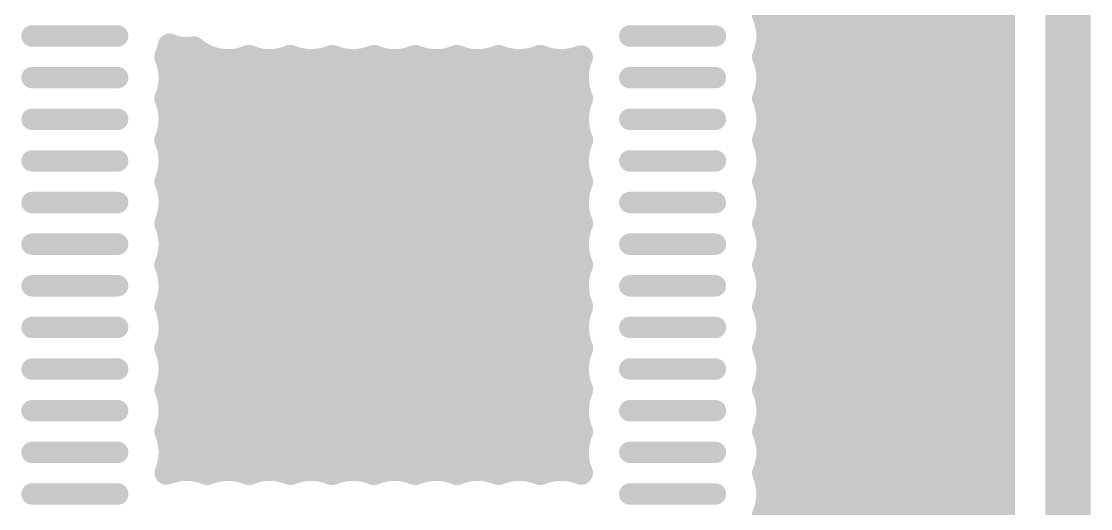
# Model space of a CAD drawing. Header units: inches. Extents: x 0 to 226, y 0 to 70.
# Drawn here: x 157.84 to 166.83, y 6.67 to 10.76 of the extents above; entities that cross this region are included whole.
import ezdxf

# ---------------------------------------------------------------- set-up
doc = ezdxf.new("R2010")
doc.units = ezdxf.units.IN
for name, color, linetype in [('Keep-Out Layer', 6, 'Continuous'), ('Multi-Layer', 9, 'Continuous'), ('Top Layer', 1, 'Continuous')]:
    doc.layers.add(name, color=color, linetype=linetype)

msp = doc.modelspace()

# ---------------------------------------------------------------- linework, layer by layer
at = {"layer": 'Keep-Out Layer'}
msp.add_lwpolyline([(166.6431, -0.0084, 0.381, 0.381, 0), (166.6431, 24.8217, 0.381, 0.381, 0)], format="xyseb", dxfattribs=at)
at = {"layer": 'Multi-Layer'}
for points in [[(159.4443, 9.9334, 0.2794, 0.2794, 1), (159.7237, 9.9334, 0.2794, 0.2794, 1)], [(161.8827, 9.9334, 0.2794, 0.2794, 1), (162.1621, 9.9334, 0.2794, 0.2794, 1)], [(160.6635, 8.7142, 0.2794, 0.2794, 1), (160.9429, 8.7142, 0.2794, 0.2794, 1)], [(159.4443, 7.495, 0.2794, 0.2794, 1), (159.7237, 7.495, 0.2794, 0.2794, 1)], [(161.8827, 7.495, 0.2794, 0.2794, 1), (162.1621, 7.495, 0.2794, 0.2794, 1)]]:
    msp.add_lwpolyline(points, format="xyseb", close=True, dxfattribs=at)
at = {"layer": 'Top Layer'}
for points in [[(165.0352, 0.5377, 0.2032, 0.2032, 0), (165.0352, 18.4981, 0.2032, 0.2032, 0)], [(165.2384, 0.5377, 0.2032, 0.2032, 0), (165.2384, 18.4981, 0.2032, 0.2032, 0)], [(165.4416, 0.5377, 0.2032, 0.2032, 0), (165.4416, 18.4981, 0.2032, 0.2032, 0)], [(165.6448, 0.5377, 0.2032, 0.2032, 0), (165.6448, 18.4981, 0.2032, 0.2032, 0)], [(165.848, 0.5377, 0.2032, 0.2032, 0), (165.848, 18.4981, 0.2032, 0.2032, 0)], [(166.0512, 0.5377, 0.2032, 0.2032, 0), (166.0512, 18.4981, 0.2032, 0.2032, 0)], [(166.097, 0.5377, 0.2032, 0.2032, 0), (166.097, 18.4981, 0.2032, 0.2032, 0)], [(164.2224, 0.5377, 0.2032, 0.2032, 0), (164.2224, 12.493, 0.2032, 0.2032, 0)], [(164.4256, 0.5377, 0.2032, 0.2032, 0), (164.4256, 12.493, 0.2032, 0.2032, 0)], [(164.6288, 0.5377, 0.2032, 0.2032, 0), (164.6288, 12.493, 0.2032, 0.2032, 0)], [(164.832, 0.5377, 0.2032, 0.2032, 0), (164.832, 12.493, 0.2032, 0.2032, 0)], [(164.1228, 10.9892, 0.2032, 0.2032, -0.101243), (164.087, 10.8142, 0.2032, 0.2032, 0)], [(164.087, 10.8142, 0.2032, 0.2032, -0.101243), (164.1228, 10.6392, 0.2032, 0.2032, 0)], [(158.6492, 10.6392, 0.18, 0.18, 0), (157.9292, 10.6392, 0.18, 0.18, 0)], [(162.9572, 10.6392, 0.18, 0.18, 0), (163.6772, 10.6392, 0.18, 0.18, 0)], [(164.1228, 10.6392, 0.2032, 0.2032, -0.101243), (164.087, 10.4642, 0.2032, 0.2032, 0)], [(164.1207, 10.6825, 0.2032, 0.2032, 0), (166.097, 10.6825, 0.2032, 0.2032, 0)], [(159.0875, 10.5589, 0.2032, 0.2032, -0.055703), (159.059, 10.4642, 0.2032, 0.2032, 0)], [(159.2886, 10.5342, 0.2032, 0.2032, -0.150573), (159.0875, 10.5589, 0.2032, 0.2032, 0)], [(159.1424, 6.9927, 0.2032, 0.2032, 0), (159.1424, 10.5397, 0.2032, 0.2032, 0)], [(159.7532, 10.4631, 0.2032, 0.2032, -0.285141), (159.2886, 10.5342, 0.2032, 0.2032, 0)], [(159.059, 10.4642, 0.2032, 0.2032, -0.101243), (159.0948, 10.2892, 0.2032, 0.2032, 0)], [(159.0651, 10.4793, 0.2032, 0.2032, 0), (159.3693, 10.4793, 0.2032, 0.2032, 0)], [(159.3456, 6.9853, 0.2032, 0.2032, 0), (159.3456, 10.4927, 0.2032, 0.2032, 0)], [(159.5488, 7.0001, 0.2032, 0.2032, 0), (159.5488, 10.4282, 0.2032, 0.2032, 0)], [(159.752, 6.9657, 0.2032, 0.2032, 0), (159.752, 10.4626, 0.2032, 0.2032, 0)], [(160.1032, 10.4631, 0.2032, 0.2032, -0.204583), (159.7532, 10.4631, 0.2032, 0.2032, 0)], [(159.9552, 7.0002, 0.2032, 0.2032, 0), (159.9552, 10.4281, 0.2032, 0.2032, 0)], [(160.4532, 10.4631, 0.2032, 0.2032, -0.204583), (160.1032, 10.4631, 0.2032, 0.2032, 0)], [(160.1584, 6.9847, 0.2032, 0.2032, 0), (160.1584, 10.4436, 0.2032, 0.2032, 0)], [(160.3616, 6.9932, 0.2032, 0.2032, 0), (160.3616, 10.4351, 0.2032, 0.2032, 0)], [(160.8032, 10.4631, 0.2032, 0.2032, -0.204583), (160.4532, 10.4631, 0.2032, 0.2032, 0)], [(160.5648, 6.9965, 0.2032, 0.2032, 0), (160.5648, 10.4318, 0.2032, 0.2032, 0)], [(160.768, 6.9785, 0.2032, 0.2032, 0), (160.768, 10.4498, 0.2032, 0.2032, 0)], [(161.1532, 10.4631, 0.2032, 0.2032, -0.204583), (160.8032, 10.4631, 0.2032, 0.2032, 0)], [(160.9712, 7.001, 0.2032, 0.2032, 0), (160.9712, 10.4273, 0.2032, 0.2032, 0)], [(161.5032, 10.4631, 0.2032, 0.2032, -0.204583), (161.1532, 10.4631, 0.2032, 0.2032, 0)], [(161.1744, 6.9737, 0.2032, 0.2032, 0), (161.1744, 10.4546, 0.2032, 0.2032, 0)], [(161.3776, 6.9983, 0.2032, 0.2032, 0), (161.3776, 10.43, 0.2032, 0.2032, 0)], [(161.8532, 10.4631, 0.2032, 0.2032, -0.204583), (161.5032, 10.4631, 0.2032, 0.2032, 0)], [(161.5808, 6.9903, 0.2032, 0.2032, 0), (161.5808, 10.438, 0.2032, 0.2032, 0)], [(161.784, 6.9883, 0.2032, 0.2032, 0), (161.784, 10.44, 0.2032, 0.2032, 0)], [(162.2032, 10.4631, 0.2032, 0.2032, -0.204583), (161.8532, 10.4631, 0.2032, 0.2032, 0)], [(161.9872, 6.9992, 0.2032, 0.2032, 0), (161.9872, 10.4291, 0.2032, 0.2032, 0)], [(162.1904, 6.9705, 0.2032, 0.2032, 0), (162.1904, 10.4578, 0.2032, 0.2032, 0)], [(162.5456, 10.4599, 0.2032, 0.2032, -0.199779), (162.2032, 10.4631, 0.2032, 0.2032, 0)], [(162.3936, 7.0008, 0.2032, 0.2032, 0), (162.3936, 10.4275, 0.2032, 0.2032, 0)], [(162.5474, 10.1142, 0.2032, 0.2032, -0.201881), (162.5456, 10.4599, 0.2032, 0.2032, 0)], [(164.087, 10.4642, 0.2032, 0.2032, -0.101243), (164.1228, 10.2892, 0.2032, 0.2032, 0)], [(164.0931, 10.4793, 0.2032, 0.2032, 0), (166.097, 10.4793, 0.2032, 0.2032, 0)], [(158.6492, 10.2892, 0.18, 0.18, 0), (157.9292, 10.2892, 0.18, 0.18, 0)], [(159.0948, 10.2892, 0.2032, 0.2032, -0.101243), (159.059, 10.1142, 0.2032, 0.2032, 0)], [(159.0946, 10.2761, 0.2032, 0.2032, 0), (162.5118, 10.2761, 0.2032, 0.2032, 0)], [(162.9572, 10.2892, 0.18, 0.18, 0), (163.6772, 10.2892, 0.18, 0.18, 0)], [(164.1228, 10.2892, 0.2032, 0.2032, -0.101243), (164.087, 10.1142, 0.2032, 0.2032, 0)], [(164.1226, 10.2761, 0.2032, 0.2032, 0), (166.097, 10.2761, 0.2032, 0.2032, 0)], [(159.059, 10.1142, 0.2032, 0.2032, -0.101243), (159.0948, 9.9392, 0.2032, 0.2032, 0)], [(159.0742, 10.0729, 0.2032, 0.2032, 0), (162.5321, 10.0729, 0.2032, 0.2032, 0)], [(162.5474, 9.7642, 0.2032, 0.2032, -0.204583), (162.5474, 10.1142, 0.2032, 0.2032, 0)], [(164.087, 10.1142, 0.2032, 0.2032, -0.101243), (164.1228, 9.9392, 0.2032, 0.2032, 0)], [(164.1022, 10.0729, 0.2032, 0.2032, 0), (166.097, 10.0729, 0.2032, 0.2032, 0)], [(158.6492, 9.9392, 0.18, 0.18, 0), (157.9292, 9.9392, 0.18, 0.18, 0)], [(159.0948, 9.9392, 0.2032, 0.2032, -0.101243), (159.059, 9.7642, 0.2032, 0.2032, 0)], [(162.9572, 9.9392, 0.18, 0.18, 0), (163.6772, 9.9392, 0.18, 0.18, 0)], [(164.1228, 9.9392, 0.2032, 0.2032, -0.101243), (164.087, 9.7642, 0.2032, 0.2032, 0)], [(159.0893, 9.8697, 0.2032, 0.2032, 0), (162.517, 9.8697, 0.2032, 0.2032, 0)], [(164.1173, 9.8697, 0.2032, 0.2032, 0), (166.097, 9.8697, 0.2032, 0.2032, 0)], [(159.059, 9.7642, 0.2032, 0.2032, -0.101243), (159.0948, 9.5892, 0.2032, 0.2032, 0)], [(162.5474, 9.4142, 0.2032, 0.2032, -0.204583), (162.5474, 9.7642, 0.2032, 0.2032, 0)], [(164.087, 9.7642, 0.2032, 0.2032, -0.101243), (164.1228, 9.5892, 0.2032, 0.2032, 0)], [(159.088, 9.6665, 0.2032, 0.2032, 0), (162.5183, 9.6665, 0.2032, 0.2032, 0)], [(164.116, 9.6665, 0.2032, 0.2032, 0), (166.097, 9.6665, 0.2032, 0.2032, 0)], [(158.6492, 9.5892, 0.18, 0.18, 0), (157.9292, 9.5892, 0.18, 0.18, 0)], [(159.0948, 9.5892, 0.2032, 0.2032, -0.101243), (159.059, 9.4142, 0.2032, 0.2032, 0)], [(162.9572, 9.5892, 0.18, 0.18, 0), (163.6772, 9.5892, 0.18, 0.18, 0)], [(164.1228, 9.5892, 0.2032, 0.2032, -0.101243), (164.087, 9.4142, 0.2032, 0.2032, 0)], [(159.0766, 9.4633, 0.2032, 0.2032, 0), (162.5297, 9.4633, 0.2032, 0.2032, 0)], [(164.1046, 9.4633, 0.2032, 0.2032, 0), (166.097, 9.4633, 0.2032, 0.2032, 0)], [(159.059, 9.4142, 0.2032, 0.2032, -0.101243), (159.0948, 9.2392, 0.2032, 0.2032, 0)], [(162.5474, 9.0642, 0.2032, 0.2032, -0.204583), (162.5474, 9.4142, 0.2032, 0.2032, 0)], [(164.087, 9.4142, 0.2032, 0.2032, -0.101243), (164.1228, 9.2392, 0.2032, 0.2032, 0)], [(159.0943, 9.2601, 0.2032, 0.2032, 0), (162.5121, 9.2601, 0.2032, 0.2032, 0)], [(164.1223, 9.2601, 0.2032, 0.2032, 0), (166.097, 9.2601, 0.2032, 0.2032, 0)], [(158.6492, 9.2392, 0.18, 0.18, 0), (157.9292, 9.2392, 0.18, 0.18, 0)], [(159.0948, 9.2392, 0.2032, 0.2032, -0.101243), (159.059, 9.0642, 0.2032, 0.2032, 0)], [(162.9572, 9.2392, 0.18, 0.18, 0), (163.6772, 9.2392, 0.18, 0.18, 0)], [(164.1228, 9.2392, 0.2032, 0.2032, -0.101243), (164.087, 9.0642, 0.2032, 0.2032, 0)], [(159.059, 9.0642, 0.2032, 0.2032, -0.101243), (159.0948, 8.8892, 0.2032, 0.2032, 0)], [(159.062, 9.0569, 0.2032, 0.2032, 0), (162.5443, 9.0569, 0.2032, 0.2032, 0)], [(162.5474, 8.7142, 0.2032, 0.2032, -0.204584), (162.5474, 9.0642, 0.2032, 0.2032, 0)], [(164.087, 9.0642, 0.2032, 0.2032, -0.101243), (164.1228, 8.8892, 0.2032, 0.2032, 0)], [(164.09, 9.0569, 0.2032, 0.2032, 0), (166.097, 9.0569, 0.2032, 0.2032, 0)], [(158.6492, 8.8892, 0.18, 0.18, 0), (157.9292, 8.8892, 0.18, 0.18, 0)], [(159.0948, 8.8892, 0.2032, 0.2032, -0.101244), (159.059, 8.7142, 0.2032, 0.2032, 0)], [(159.0934, 8.8537, 0.2032, 0.2032, 0), (162.513, 8.8537, 0.2032, 0.2032, 0)], [(162.9572, 8.8892, 0.18, 0.18, 0), (163.6772, 8.8892, 0.18, 0.18, 0)], [(164.1228, 8.8892, 0.2032, 0.2032, -0.101244), (164.087, 8.7142, 0.2032, 0.2032, 0)], [(164.1214, 8.8537, 0.2032, 0.2032, 0), (166.097, 8.8537, 0.2032, 0.2032, 0)], [(159.059, 8.7142, 0.2032, 0.2032, -0.101244), (159.0948, 8.5392, 0.2032, 0.2032, 0)], [(162.5474, 8.3642, 0.2032, 0.2032, -0.204584), (162.5474, 8.7142, 0.2032, 0.2032, 0)], [(164.087, 8.7142, 0.2032, 0.2032, -0.101244), (164.1228, 8.5392, 0.2032, 0.2032, 0)], [(159.0807, 8.6505, 0.2032, 0.2032, 0), (162.5257, 8.6505, 0.2032, 0.2032, 0)], [(164.1087, 8.6505, 0.2032, 0.2032, 0), (166.097, 8.6505, 0.2032, 0.2032, 0)], [(159.0948, 8.5392, 0.2032, 0.2032, -0.101243), (159.059, 8.3642, 0.2032, 0.2032, 0)], [(164.1228, 8.5392, 0.2032, 0.2032, -0.101243), (164.087, 8.3642, 0.2032, 0.2032, 0)], [(158.6492, 8.5392, 0.18, 0.18, 0), (157.9292, 8.5392, 0.18, 0.18, 0)], [(159.0852, 8.4473, 0.2032, 0.2032, 0), (162.5212, 8.4473, 0.2032, 0.2032, 0)], [(162.9572, 8.5392, 0.18, 0.18, 0), (163.6772, 8.5392, 0.18, 0.18, 0)], [(164.1132, 8.4473, 0.2032, 0.2032, 0), (166.097, 8.4473, 0.2032, 0.2032, 0)], [(159.059, 8.3642, 0.2032, 0.2032, -0.101243), (159.0948, 8.1892, 0.2032, 0.2032, 0)], [(162.5474, 8.0142, 0.2032, 0.2032, -0.204583), (162.5474, 8.3642, 0.2032, 0.2032, 0)], [(164.087, 8.3642, 0.2032, 0.2032, -0.101243), (164.1228, 8.1892, 0.2032, 0.2032, 0)], [(158.6492, 8.1892, 0.18, 0.18, 0), (157.9292, 8.1892, 0.18, 0.18, 0)], [(159.0948, 8.1892, 0.2032, 0.2032, -0.101243), (159.059, 8.0142, 0.2032, 0.2032, 0)], [(159.0914, 8.2441, 0.2032, 0.2032, 0), (162.515, 8.2441, 0.2032, 0.2032, 0)], [(162.9572, 8.1892, 0.18, 0.18, 0), (163.6772, 8.1892, 0.18, 0.18, 0)], [(164.1228, 8.1892, 0.2032, 0.2032, -0.101243), (164.087, 8.0142, 0.2032, 0.2032, 0)], [(164.1194, 8.2441, 0.2032, 0.2032, 0), (166.097, 8.2441, 0.2032, 0.2032, 0)], [(159.059, 8.0142, 0.2032, 0.2032, -0.101243), (159.0948, 7.8392, 0.2032, 0.2032, 0)], [(159.0694, 8.0409, 0.2032, 0.2032, 0), (162.537, 8.0409, 0.2032, 0.2032, 0)], [(162.5474, 7.6642, 0.2032, 0.2032, -0.204583), (162.5474, 8.0142, 0.2032, 0.2032, 0)], [(164.087, 8.0142, 0.2032, 0.2032, -0.101243), (164.1228, 7.8392, 0.2032, 0.2032, 0)], [(164.0974, 8.0409, 0.2032, 0.2032, 0), (166.097, 8.0409, 0.2032, 0.2032, 0)], [(158.6492, 7.8392, 0.18, 0.18, 0), (157.9292, 7.8392, 0.18, 0.18, 0)], [(159.0948, 7.8392, 0.2032, 0.2032, -0.101243), (159.059, 7.6642, 0.2032, 0.2032, 0)], [(159.0948, 7.8377, 0.2032, 0.2032, 0), (162.5116, 7.8377, 0.2032, 0.2032, 0)], [(162.9572, 7.8392, 0.18, 0.18, 0), (163.6772, 7.8392, 0.18, 0.18, 0)], [(164.1228, 7.8392, 0.2032, 0.2032, -0.101243), (164.087, 7.6642, 0.2032, 0.2032, 0)], [(164.1228, 7.8377, 0.2032, 0.2032, 0), (166.097, 7.8377, 0.2032, 0.2032, 0)], [(159.059, 7.6642, 0.2032, 0.2032, -0.101243), (159.0948, 7.4892, 0.2032, 0.2032, 0)], [(159.0704, 7.6345, 0.2032, 0.2032, 0), (162.5359, 7.6345, 0.2032, 0.2032, 0)], [(162.5474, 7.3142, 0.2032, 0.2032, -0.204583), (162.5474, 7.6642, 0.2032, 0.2032, 0)], [(164.087, 7.6642, 0.2032, 0.2032, -0.101243), (164.1228, 7.4892, 0.2032, 0.2032, 0)], [(164.0984, 7.6345, 0.2032, 0.2032, 0), (166.097, 7.6345, 0.2032, 0.2032, 0)], [(158.6492, 7.4892, 0.18, 0.18, 0), (157.9292, 7.4892, 0.18, 0.18, 0)], [(159.0948, 7.4892, 0.2032, 0.2032, -0.101243), (159.059, 7.3142, 0.2032, 0.2032, 0)], [(162.9572, 7.4892, 0.18, 0.18, 0), (163.6772, 7.4892, 0.18, 0.18, 0)], [(164.1228, 7.4892, 0.2032, 0.2032, -0.101243), (164.087, 7.3142, 0.2032, 0.2032, 0)], [(159.091, 7.4313, 0.2032, 0.2032, 0), (162.5154, 7.4313, 0.2032, 0.2032, 0)], [(164.119, 7.4313, 0.2032, 0.2032, 0), (166.097, 7.4313, 0.2032, 0.2032, 0)], [(159.059, 7.3142, 0.2032, 0.2032, -0.101243), (159.0948, 7.1392, 0.2032, 0.2032, 0)], [(162.5456, 6.9684, 0.2032, 0.2032, -0.201886), (162.5474, 7.3142, 0.2032, 0.2032, 0)], [(164.087, 7.3142, 0.2032, 0.2032, -0.101243), (164.1228, 7.1392, 0.2032, 0.2032, 0)], [(159.0858, 7.2281, 0.2032, 0.2032, 0), (162.5205, 7.2281, 0.2032, 0.2032, 0)], [(164.1138, 7.2281, 0.2032, 0.2032, 0), (166.097, 7.2281, 0.2032, 0.2032, 0)], [(158.6492, 7.1392, 0.18, 0.18, 0), (157.9292, 7.1392, 0.18, 0.18, 0)], [(159.0948, 7.1392, 0.2032, 0.2032, -0.098629), (159.0608, 6.9684, 0.2032, 0.2032, 0)], [(162.9572, 7.1392, 0.18, 0.18, 0), (163.6772, 7.1392, 0.18, 0.18, 0)], [(164.1228, 7.1392, 0.2032, 0.2032, -0.101243), (164.087, 6.9642, 0.2032, 0.2032, 0)], [(159.0799, 7.0249, 0.2032, 0.2032, 0), (162.5265, 7.0249, 0.2032, 0.2032, 0)], [(164.1079, 7.0249, 0.2032, 0.2032, 0), (166.097, 7.0249, 0.2032, 0.2032, 0)], [(159.0608, 6.9684, 0.2032, 0.2032, -0.199787), (159.4032, 6.9653, 0.2032, 0.2032, 0)], [(159.4032, 6.9653, 0.2032, 0.2032, -0.204583), (159.7532, 6.9653, 0.2032, 0.2032, 0)], [(159.7532, 6.9653, 0.2032, 0.2032, -0.204583), (160.1032, 6.9653, 0.2032, 0.2032, 0)], [(160.1032, 6.9653, 0.2032, 0.2032, -0.204583), (160.4532, 6.9653, 0.2032, 0.2032, 0)], [(160.4532, 6.9653, 0.2032, 0.2032, -0.204583), (160.8032, 6.9653, 0.2032, 0.2032, 0)], [(160.8032, 6.9653, 0.2032, 0.2032, -0.204583), (161.1532, 6.9653, 0.2032, 0.2032, 0)], [(161.1532, 6.9653, 0.2032, 0.2032, -0.204583), (161.5032, 6.9653, 0.2032, 0.2032, 0)], [(161.5032, 6.9653, 0.2032, 0.2032, -0.204583), (161.8532, 6.9653, 0.2032, 0.2032, 0)], [(161.8532, 6.9653, 0.2032, 0.2032, -0.204583), (162.2032, 6.9653, 0.2032, 0.2032, 0)], [(162.2032, 6.9653, 0.2032, 0.2032, -0.199782), (162.5456, 6.9684, 0.2032, 0.2032, 0)], [(164.087, 6.9642, 0.2032, 0.2032, -0.101243), (164.1228, 6.7892, 0.2032, 0.2032, 0)], [(158.6492, 6.7892, 0.18, 0.18, 0), (157.9292, 6.7892, 0.18, 0.18, 0)], [(162.9572, 6.7892, 0.18, 0.18, 0), (163.6772, 6.7892, 0.18, 0.18, 0)], [(164.1228, 6.7892, 0.2032, 0.2032, -0.101243), (164.087, 6.6142, 0.2032, 0.2032, 0)], [(164.1216, 6.8217, 0.2032, 0.2032, 0), (166.097, 6.8217, 0.2032, 0.2032, 0)], [(164.087, 6.6142, 0.2032, 0.2032, -0.101243), (164.1228, 6.4392, 0.2032, 0.2032, 0)], [(164.0888, 6.6185, 0.2032, 0.2032, 0), (166.097, 6.6185, 0.2032, 0.2032, 0)]]:
    msp.add_lwpolyline(points, format="xyseb", dxfattribs=at)
for points in [[(165.3789, 10.8058, 0.3048, 0.3048, 1), (165.6837, 10.8058, 0.3048, 0.3048, 1)], [(164.0362, 10.8142, 0.1016, 0.1016, 1), (164.1378, 10.8142, 0.1016, 0.1016, 1)], [(164.0362, 10.8142, 0.1016, 0.1016, 1), (164.1378, 10.8142, 0.1016, 0.1016, 1)], [(157.8842, 10.6392, 0.09, 0.09, 1), (157.9742, 10.6392, 0.09, 0.09, 1)], [(158.6042, 10.6392, 0.09, 0.09, 1), (158.6942, 10.6392, 0.09, 0.09, 1)], [(162.9122, 10.6392, 0.09, 0.09, 1), (163.0022, 10.6392, 0.09, 0.09, 1)], [(163.6322, 10.6392, 0.09, 0.09, 1), (163.7222, 10.6392, 0.09, 0.09, 1)], [(164.0699, 10.6825, 0.1016, 0.1016, 1), (164.1715, 10.6825, 0.1016, 0.1016, 1)], [(164.072, 10.6392, 0.1016, 0.1016, 1), (164.1736, 10.6392, 0.1016, 0.1016, 1)], [(164.072, 10.6392, 0.1016, 0.1016, 1), (164.1736, 10.6392, 0.1016, 0.1016, 1)], [(166.0462, 10.6825, 0.1016, 0.1016, 1), (166.1478, 10.6825, 0.1016, 0.1016, 1)], [(159.0367, 10.5589, 0.1016, 0.1016, 1), (159.1383, 10.5589, 0.1016, 0.1016, 1)], [(159.0367, 10.5589, 0.1016, 0.1016, 1), (159.1383, 10.5589, 0.1016, 0.1016, 1)], [(159.0916, 10.5397, 0.1016, 0.1016, 1), (159.1932, 10.5397, 0.1016, 0.1016, 1)], [(159.2378, 10.5342, 0.1016, 0.1016, 1), (159.3394, 10.5342, 0.1016, 0.1016, 1)], [(159.2378, 10.5342, 0.1016, 0.1016, 1), (159.3394, 10.5342, 0.1016, 0.1016, 1)], [(159.0082, 10.4642, 0.1016, 0.1016, 1), (159.1098, 10.4642, 0.1016, 0.1016, 1)], [(159.0082, 10.4642, 0.1016, 0.1016, 1), (159.1098, 10.4642, 0.1016, 0.1016, 1)], [(159.0143, 10.4793, 0.1016, 0.1016, 1), (159.1159, 10.4793, 0.1016, 0.1016, 1)], [(159.2948, 10.4927, 0.1016, 0.1016, 1), (159.3964, 10.4927, 0.1016, 0.1016, 1)], [(159.3185, 10.4793, 0.1016, 0.1016, 1), (159.4201, 10.4793, 0.1016, 0.1016, 1)], [(159.498, 10.4282, 0.1016, 0.1016, 1), (159.5996, 10.4282, 0.1016, 0.1016, 1)], [(159.7012, 10.4626, 0.1016, 0.1016, 1), (159.8028, 10.4626, 0.1016, 0.1016, 1)], [(159.7024, 10.4631, 0.1016, 0.1016, 1), (159.804, 10.4631, 0.1016, 0.1016, 1)], [(159.7024, 10.4631, 0.1016, 0.1016, 1), (159.804, 10.4631, 0.1016, 0.1016, 1)], [(159.9044, 10.4281, 0.1016, 0.1016, 1), (160.006, 10.4281, 0.1016, 0.1016, 1)], [(160.0524, 10.4631, 0.1016, 0.1016, 1), (160.154, 10.4631, 0.1016, 0.1016, 1)], [(160.0524, 10.4631, 0.1016, 0.1016, 1), (160.154, 10.4631, 0.1016, 0.1016, 1)], [(160.1076, 10.4436, 0.1016, 0.1016, 1), (160.2092, 10.4436, 0.1016, 0.1016, 1)], [(160.3108, 10.4351, 0.1016, 0.1016, 1), (160.4124, 10.4351, 0.1016, 0.1016, 1)], [(160.4024, 10.4631, 0.1016, 0.1016, 1), (160.504, 10.4631, 0.1016, 0.1016, 1)], [(160.4024, 10.4631, 0.1016, 0.1016, 1), (160.504, 10.4631, 0.1016, 0.1016, 1)], [(160.514, 10.4318, 0.1016, 0.1016, 1), (160.6156, 10.4318, 0.1016, 0.1016, 1)], [(160.7172, 10.4498, 0.1016, 0.1016, 1), (160.8188, 10.4498, 0.1016, 0.1016, 1)], [(160.7524, 10.4631, 0.1016, 0.1016, 1), (160.854, 10.4631, 0.1016, 0.1016, 1)], [(160.7524, 10.4631, 0.1016, 0.1016, 1), (160.854, 10.4631, 0.1016, 0.1016, 1)], [(160.9204, 10.4273, 0.1016, 0.1016, 1), (161.022, 10.4273, 0.1016, 0.1016, 1)], [(161.1024, 10.4631, 0.1016, 0.1016, 1), (161.204, 10.4631, 0.1016, 0.1016, 1)], [(161.1024, 10.4631, 0.1016, 0.1016, 1), (161.204, 10.4631, 0.1016, 0.1016, 1)], [(161.1236, 10.4546, 0.1016, 0.1016, 1), (161.2252, 10.4546, 0.1016, 0.1016, 1)], [(161.3268, 10.43, 0.1016, 0.1016, 1), (161.4284, 10.43, 0.1016, 0.1016, 1)], [(161.4524, 10.4631, 0.1016, 0.1016, 1), (161.554, 10.4631, 0.1016, 0.1016, 1)], [(161.4524, 10.4631, 0.1016, 0.1016, 1), (161.554, 10.4631, 0.1016, 0.1016, 1)], [(161.53, 10.438, 0.1016, 0.1016, 1), (161.6316, 10.438, 0.1016, 0.1016, 1)], [(161.7332, 10.44, 0.1016, 0.1016, 1), (161.8348, 10.44, 0.1016, 0.1016, 1)], [(161.8024, 10.4631, 0.1016, 0.1016, 1), (161.904, 10.4631, 0.1016, 0.1016, 1)], [(161.8024, 10.4631, 0.1016, 0.1016, 1), (161.904, 10.4631, 0.1016, 0.1016, 1)], [(161.9364, 10.4291, 0.1016, 0.1016, 1), (162.038, 10.4291, 0.1016, 0.1016, 1)], [(162.1396, 10.4578, 0.1016, 0.1016, 1), (162.2412, 10.4578, 0.1016, 0.1016, 1)], [(162.1524, 10.4631, 0.1016, 0.1016, 1), (162.254, 10.4631, 0.1016, 0.1016, 1)], [(162.1524, 10.4631, 0.1016, 0.1016, 1), (162.254, 10.4631, 0.1016, 0.1016, 1)], [(162.3428, 10.4275, 0.1016, 0.1016, 1), (162.4444, 10.4275, 0.1016, 0.1016, 1)], [(162.4948, 10.4599, 0.1016, 0.1016, 1), (162.5964, 10.4599, 0.1016, 0.1016, 1)], [(162.4948, 10.4599, 0.1016, 0.1016, 1), (162.5964, 10.4599, 0.1016, 0.1016, 1)], [(164.0362, 10.4642, 0.1016, 0.1016, 1), (164.1378, 10.4642, 0.1016, 0.1016, 1)], [(164.0362, 10.4642, 0.1016, 0.1016, 1), (164.1378, 10.4642, 0.1016, 0.1016, 1)], [(164.0423, 10.4793, 0.1016, 0.1016, 1), (164.1439, 10.4793, 0.1016, 0.1016, 1)], [(164.4178, 10.2871, 0.3048, 0.3048, 1), (164.7226, 10.2871, 0.3048, 0.3048, 1)], [(166.0462, 10.4793, 0.1016, 0.1016, 1), (166.1478, 10.4793, 0.1016, 0.1016, 1)], [(157.8842, 10.2892, 0.09, 0.09, 1), (157.9742, 10.2892, 0.09, 0.09, 1)], [(158.6042, 10.2892, 0.09, 0.09, 1), (158.6942, 10.2892, 0.09, 0.09, 1)], [(159.0438, 10.2761, 0.1016, 0.1016, 1), (159.1454, 10.2761, 0.1016, 0.1016, 1)], [(159.044, 10.2892, 0.1016, 0.1016, 1), (159.1456, 10.2892, 0.1016, 0.1016, 1)], [(159.044, 10.2892, 0.1016, 0.1016, 1), (159.1456, 10.2892, 0.1016, 0.1016, 1)], [(162.461, 10.2761, 0.1016, 0.1016, 1), (162.5626, 10.2761, 0.1016, 0.1016, 1)], [(162.9122, 10.2892, 0.09, 0.09, 1), (163.0022, 10.2892, 0.09, 0.09, 1)], [(163.6322, 10.2892, 0.09, 0.09, 1), (163.7222, 10.2892, 0.09, 0.09, 1)], [(164.0718, 10.2761, 0.1016, 0.1016, 1), (164.1734, 10.2761, 0.1016, 0.1016, 1)], [(164.072, 10.2892, 0.1016, 0.1016, 1), (164.1736, 10.2892, 0.1016, 0.1016, 1)], [(164.072, 10.2892, 0.1016, 0.1016, 1), (164.1736, 10.2892, 0.1016, 0.1016, 1)], [(166.0462, 10.2761, 0.1016, 0.1016, 1), (166.1478, 10.2761, 0.1016, 0.1016, 1)], [(159.0082, 10.1142, 0.1016, 0.1016, 1), (159.1098, 10.1142, 0.1016, 0.1016, 1)], [(159.0082, 10.1142, 0.1016, 0.1016, 1), (159.1098, 10.1142, 0.1016, 0.1016, 1)], [(159.0234, 10.0729, 0.1016, 0.1016, 1), (159.125, 10.0729, 0.1016, 0.1016, 1)], [(159.4443, 9.9334, 0.2794, 0.2794, 1), (159.7237, 9.9334, 0.2794, 0.2794, 1)], [(160.6508, 9.9334, 0.3048, 0.3048, 1), (160.9556, 9.9334, 0.3048, 0.3048, 1)], [(161.8827, 9.9334, 0.2794, 0.2794, 1), (162.1621, 9.9334, 0.2794, 0.2794, 1)], [(162.4813, 10.0729, 0.1016, 0.1016, 1), (162.5829, 10.0729, 0.1016, 0.1016, 1)], [(162.4966, 10.1142, 0.1016, 0.1016, 1), (162.5982, 10.1142, 0.1016, 0.1016, 1)], [(162.4966, 10.1142, 0.1016, 0.1016, 1), (162.5982, 10.1142, 0.1016, 0.1016, 1)], [(164.0362, 10.1142, 0.1016, 0.1016, 1), (164.1378, 10.1142, 0.1016, 0.1016, 1)], [(164.0362, 10.1142, 0.1016, 0.1016, 1), (164.1378, 10.1142, 0.1016, 0.1016, 1)], [(164.0514, 10.0729, 0.1016, 0.1016, 1), (164.153, 10.0729, 0.1016, 0.1016, 1)], [(166.0462, 10.0729, 0.1016, 0.1016, 1), (166.1478, 10.0729, 0.1016, 0.1016, 1)], [(157.8842, 9.9392, 0.09, 0.09, 1), (157.9742, 9.9392, 0.09, 0.09, 1)], [(158.6042, 9.9392, 0.09, 0.09, 1), (158.6942, 9.9392, 0.09, 0.09, 1)], [(159.044, 9.9392, 0.1016, 0.1016, 1), (159.1456, 9.9392, 0.1016, 0.1016, 1)], [(159.044, 9.9392, 0.1016, 0.1016, 1), (159.1456, 9.9392, 0.1016, 0.1016, 1)], [(162.9122, 9.9392, 0.09, 0.09, 1), (163.0022, 9.9392, 0.09, 0.09, 1)], [(163.6322, 9.9392, 0.09, 0.09, 1), (163.7222, 9.9392, 0.09, 0.09, 1)], [(164.072, 9.9392, 0.1016, 0.1016, 1), (164.1736, 9.9392, 0.1016, 0.1016, 1)], [(164.072, 9.9392, 0.1016, 0.1016, 1), (164.1736, 9.9392, 0.1016, 0.1016, 1)], [(159.0385, 9.8697, 0.1016, 0.1016, 1), (159.1401, 9.8697, 0.1016, 0.1016, 1)], [(162.4662, 9.8697, 0.1016, 0.1016, 1), (162.5678, 9.8697, 0.1016, 0.1016, 1)], [(164.0665, 9.8697, 0.1016, 0.1016, 1), (164.1681, 9.8697, 0.1016, 0.1016, 1)], [(166.0462, 9.8697, 0.1016, 0.1016, 1), (166.1478, 9.8697, 0.1016, 0.1016, 1)], [(159.0082, 9.7642, 0.1016, 0.1016, 1), (159.1098, 9.7642, 0.1016, 0.1016, 1)], [(159.0082, 9.7642, 0.1016, 0.1016, 1), (159.1098, 9.7642, 0.1016, 0.1016, 1)], [(162.4966, 9.7642, 0.1016, 0.1016, 1), (162.5982, 9.7642, 0.1016, 0.1016, 1)], [(162.4966, 9.7642, 0.1016, 0.1016, 1), (162.5982, 9.7642, 0.1016, 0.1016, 1)], [(164.0362, 9.7642, 0.1016, 0.1016, 1), (164.1378, 9.7642, 0.1016, 0.1016, 1)], [(164.0362, 9.7642, 0.1016, 0.1016, 1), (164.1378, 9.7642, 0.1016, 0.1016, 1)], [(159.0372, 9.6665, 0.1016, 0.1016, 1), (159.1388, 9.6665, 0.1016, 0.1016, 1)], [(162.4675, 9.6665, 0.1016, 0.1016, 1), (162.5691, 9.6665, 0.1016, 0.1016, 1)], [(164.0652, 9.6665, 0.1016, 0.1016, 1), (164.1668, 9.6665, 0.1016, 0.1016, 1)], [(166.0462, 9.6665, 0.1016, 0.1016, 1), (166.1478, 9.6665, 0.1016, 0.1016, 1)], [(157.8842, 9.5892, 0.09, 0.09, 1), (157.9742, 9.5892, 0.09, 0.09, 1)], [(158.6042, 9.5892, 0.09, 0.09, 1), (158.6942, 9.5892, 0.09, 0.09, 1)], [(159.044, 9.5892, 0.1016, 0.1016, 1), (159.1456, 9.5892, 0.1016, 0.1016, 1)], [(159.044, 9.5892, 0.1016, 0.1016, 1), (159.1456, 9.5892, 0.1016, 0.1016, 1)], [(161.3248, 9.3591, 0.3048, 0.3048, 1), (161.6296, 9.3591, 0.3048, 0.3048, 1)], [(162.9122, 9.5892, 0.09, 0.09, 1), (163.0022, 9.5892, 0.09, 0.09, 1)], [(163.6322, 9.5892, 0.09, 0.09, 1), (163.7222, 9.5892, 0.09, 0.09, 1)], [(164.072, 9.5892, 0.1016, 0.1016, 1), (164.1736, 9.5892, 0.1016, 0.1016, 1)], [(164.072, 9.5892, 0.1016, 0.1016, 1), (164.1736, 9.5892, 0.1016, 0.1016, 1)], [(159.0258, 9.4633, 0.1016, 0.1016, 1), (159.1274, 9.4633, 0.1016, 0.1016, 1)], [(162.4789, 9.4633, 0.1016, 0.1016, 1), (162.5805, 9.4633, 0.1016, 0.1016, 1)], [(164.0538, 9.4633, 0.1016, 0.1016, 1), (164.1554, 9.4633, 0.1016, 0.1016, 1)], [(166.0462, 9.4633, 0.1016, 0.1016, 1), (166.1478, 9.4633, 0.1016, 0.1016, 1)], [(159.0082, 9.4142, 0.1016, 0.1016, 1), (159.1098, 9.4142, 0.1016, 0.1016, 1)], [(159.0082, 9.4142, 0.1016, 0.1016, 1), (159.1098, 9.4142, 0.1016, 0.1016, 1)], [(159.9229, 9.2237, 0.3048, 0.3048, 1), (160.2277, 9.2237, 0.3048, 0.3048, 1)], [(162.4966, 9.4142, 0.1016, 0.1016, 1), (162.5982, 9.4142, 0.1016, 0.1016, 1)], [(162.4966, 9.4142, 0.1016, 0.1016, 1), (162.5982, 9.4142, 0.1016, 0.1016, 1)], [(164.0362, 9.4142, 0.1016, 0.1016, 1), (164.1378, 9.4142, 0.1016, 0.1016, 1)], [(164.0362, 9.4142, 0.1016, 0.1016, 1), (164.1378, 9.4142, 0.1016, 0.1016, 1)], [(159.0435, 9.2601, 0.1016, 0.1016, 1), (159.1451, 9.2601, 0.1016, 0.1016, 1)], [(162.4613, 9.2601, 0.1016, 0.1016, 1), (162.5629, 9.2601, 0.1016, 0.1016, 1)], [(164.0715, 9.2601, 0.1016, 0.1016, 1), (164.1731, 9.2601, 0.1016, 0.1016, 1)], [(166.0462, 9.2601, 0.1016, 0.1016, 1), (166.1478, 9.2601, 0.1016, 0.1016, 1)], [(157.8842, 9.2392, 0.09, 0.09, 1), (157.9742, 9.2392, 0.09, 0.09, 1)], [(158.6042, 9.2392, 0.09, 0.09, 1), (158.6942, 9.2392, 0.09, 0.09, 1)], [(159.044, 9.2392, 0.1016, 0.1016, 1), (159.1456, 9.2392, 0.1016, 0.1016, 1)], [(159.044, 9.2392, 0.1016, 0.1016, 1), (159.1456, 9.2392, 0.1016, 0.1016, 1)], [(162.9122, 9.2392, 0.09, 0.09, 1), (163.0022, 9.2392, 0.09, 0.09, 1)], [(163.6322, 9.2392, 0.09, 0.09, 1), (163.7222, 9.2392, 0.09, 0.09, 1)], [(164.072, 9.2392, 0.1016, 0.1016, 1), (164.1736, 9.2392, 0.1016, 0.1016, 1)], [(164.072, 9.2392, 0.1016, 0.1016, 1), (164.1736, 9.2392, 0.1016, 0.1016, 1)], [(159.0082, 9.0642, 0.1016, 0.1016, 1), (159.1098, 9.0642, 0.1016, 0.1016, 1)], [(159.0082, 9.0642, 0.1016, 0.1016, 1), (159.1098, 9.0642, 0.1016, 0.1016, 1)], [(159.0112, 9.0569, 0.1016, 0.1016, 1), (159.1128, 9.0569, 0.1016, 0.1016, 1)], [(162.4935, 9.0569, 0.1016, 0.1016, 1), (162.5951, 9.0569, 0.1016, 0.1016, 1)], [(162.4966, 9.0642, 0.1016, 0.1016, 1), (162.5982, 9.0642, 0.1016, 0.1016, 1)], [(162.4966, 9.0642, 0.1016, 0.1016, 1), (162.5982, 9.0642, 0.1016, 0.1016, 1)], [(164.0362, 9.0642, 0.1016, 0.1016, 1), (164.1378, 9.0642, 0.1016, 0.1016, 1)], [(164.0362, 9.0642, 0.1016, 0.1016, 1), (164.1378, 9.0642, 0.1016, 0.1016, 1)], [(164.0392, 9.0569, 0.1016, 0.1016, 1), (164.1408, 9.0569, 0.1016, 0.1016, 1)], [(164.4411, 8.8136, 0.3048, 0.3048, 1), (164.7459, 8.8136, 0.3048, 0.3048, 1)], [(166.0462, 9.0569, 0.1016, 0.1016, 1), (166.1478, 9.0569, 0.1016, 0.1016, 1)], [(159.4316, 8.7142, 0.3048, 0.3048, 1), (159.7364, 8.7142, 0.3048, 0.3048, 1)], [(161.87, 8.7142, 0.3048, 0.3048, 1), (162.1748, 8.7142, 0.3048, 0.3048, 1)], [(157.8842, 8.8892, 0.09, 0.09, 1), (157.9742, 8.8892, 0.09, 0.09, 1)], [(158.6042, 8.8892, 0.09, 0.09, 1), (158.6942, 8.8892, 0.09, 0.09, 1)], [(159.0426, 8.8537, 0.1016, 0.1016, 1), (159.1442, 8.8537, 0.1016, 0.1016, 1)], [(159.044, 8.8892, 0.1016, 0.1016, 1), (159.1456, 8.8892, 0.1016, 0.1016, 1)], [(159.044, 8.8892, 0.1016, 0.1016, 1), (159.1456, 8.8892, 0.1016, 0.1016, 1)], [(160.6635, 8.7142, 0.2794, 0.2794, 1), (160.9429, 8.7142, 0.2794, 0.2794, 1)], [(162.4622, 8.8537, 0.1016, 0.1016, 1), (162.5638, 8.8537, 0.1016, 0.1016, 1)], [(162.9122, 8.8892, 0.09, 0.09, 1), (163.0022, 8.8892, 0.09, 0.09, 1)], [(163.6322, 8.8892, 0.09, 0.09, 1), (163.7222, 8.8892, 0.09, 0.09, 1)], [(164.0706, 8.8537, 0.1016, 0.1016, 1), (164.1722, 8.8537, 0.1016, 0.1016, 1)], [(164.072, 8.8892, 0.1016, 0.1016, 1), (164.1736, 8.8892, 0.1016, 0.1016, 1)], [(164.072, 8.8892, 0.1016, 0.1016, 1), (164.1736, 8.8892, 0.1016, 0.1016, 1)], [(166.0462, 8.8537, 0.1016, 0.1016, 1), (166.1478, 8.8537, 0.1016, 0.1016, 1)], [(159.0082, 8.7142, 0.1016, 0.1016, 1), (159.1098, 8.7142, 0.1016, 0.1016, 1)], [(159.0082, 8.7142, 0.1016, 0.1016, 1), (159.1098, 8.7142, 0.1016, 0.1016, 1)], [(162.4966, 8.7142, 0.1016, 0.1016, 1), (162.5982, 8.7142, 0.1016, 0.1016, 1)], [(162.4966, 8.7142, 0.1016, 0.1016, 1), (162.5982, 8.7142, 0.1016, 0.1016, 1)], [(164.0362, 8.7142, 0.1016, 0.1016, 1), (164.1378, 8.7142, 0.1016, 0.1016, 1)], [(164.0362, 8.7142, 0.1016, 0.1016, 1), (164.1378, 8.7142, 0.1016, 0.1016, 1)], [(159.0299, 8.6505, 0.1016, 0.1016, 1), (159.1315, 8.6505, 0.1016, 0.1016, 1)], [(162.4749, 8.6505, 0.1016, 0.1016, 1), (162.5765, 8.6505, 0.1016, 0.1016, 1)], [(164.0579, 8.6505, 0.1016, 0.1016, 1), (164.1595, 8.6505, 0.1016, 0.1016, 1)], [(166.0462, 8.6505, 0.1016, 0.1016, 1), (166.1478, 8.6505, 0.1016, 0.1016, 1)], [(159.044, 8.5392, 0.1016, 0.1016, 1), (159.1456, 8.5392, 0.1016, 0.1016, 1)], [(159.044, 8.5392, 0.1016, 0.1016, 1), (159.1456, 8.5392, 0.1016, 0.1016, 1)], [(164.072, 8.5392, 0.1016, 0.1016, 1), (164.1736, 8.5392, 0.1016, 0.1016, 1)], [(164.072, 8.5392, 0.1016, 0.1016, 1), (164.1736, 8.5392, 0.1016, 0.1016, 1)], [(157.8842, 8.5392, 0.09, 0.09, 1), (157.9742, 8.5392, 0.09, 0.09, 1)], [(158.6042, 8.5392, 0.09, 0.09, 1), (158.6942, 8.5392, 0.09, 0.09, 1)], [(159.0344, 8.4473, 0.1016, 0.1016, 1), (159.136, 8.4473, 0.1016, 0.1016, 1)], [(162.4704, 8.4473, 0.1016, 0.1016, 1), (162.572, 8.4473, 0.1016, 0.1016, 1)], [(162.9122, 8.5392, 0.09, 0.09, 1), (163.0022, 8.5392, 0.09, 0.09, 1)], [(163.6322, 8.5392, 0.09, 0.09, 1), (163.7222, 8.5392, 0.09, 0.09, 1)], [(164.0624, 8.4473, 0.1016, 0.1016, 1), (164.164, 8.4473, 0.1016, 0.1016, 1)], [(166.0462, 8.4473, 0.1016, 0.1016, 1), (166.1478, 8.4473, 0.1016, 0.1016, 1)], [(159.0082, 8.3642, 0.1016, 0.1016, 1), (159.1098, 8.3642, 0.1016, 0.1016, 1)], [(159.0082, 8.3642, 0.1016, 0.1016, 1), (159.1098, 8.3642, 0.1016, 0.1016, 1)], [(162.4966, 8.3642, 0.1016, 0.1016, 1), (162.5982, 8.3642, 0.1016, 0.1016, 1)], [(162.4966, 8.3642, 0.1016, 0.1016, 1), (162.5982, 8.3642, 0.1016, 0.1016, 1)], [(164.0362, 8.3642, 0.1016, 0.1016, 1), (164.1378, 8.3642, 0.1016, 0.1016, 1)], [(164.0362, 8.3642, 0.1016, 0.1016, 1), (164.1378, 8.3642, 0.1016, 0.1016, 1)], [(159.9482, 8.0698, 0.3048, 0.3048, 1), (160.253, 8.0698, 0.3048, 0.3048, 1)], [(161.3114, 8.0936, 0.3048, 0.3048, 1), (161.6162, 8.0936, 0.3048, 0.3048, 1)], [(157.8842, 8.1892, 0.09, 0.09, 1), (157.9742, 8.1892, 0.09, 0.09, 1)], [(158.6042, 8.1892, 0.09, 0.09, 1), (158.6942, 8.1892, 0.09, 0.09, 1)], [(159.0406, 8.2441, 0.1016, 0.1016, 1), (159.1422, 8.2441, 0.1016, 0.1016, 1)], [(159.044, 8.1892, 0.1016, 0.1016, 1), (159.1456, 8.1892, 0.1016, 0.1016, 1)], [(159.044, 8.1892, 0.1016, 0.1016, 1), (159.1456, 8.1892, 0.1016, 0.1016, 1)], [(162.4642, 8.2441, 0.1016, 0.1016, 1), (162.5658, 8.2441, 0.1016, 0.1016, 1)], [(162.9122, 8.1892, 0.09, 0.09, 1), (163.0022, 8.1892, 0.09, 0.09, 1)], [(163.6322, 8.1892, 0.09, 0.09, 1), (163.7222, 8.1892, 0.09, 0.09, 1)], [(164.0686, 8.2441, 0.1016, 0.1016, 1), (164.1702, 8.2441, 0.1016, 0.1016, 1)], [(164.072, 8.1892, 0.1016, 0.1016, 1), (164.1736, 8.1892, 0.1016, 0.1016, 1)], [(164.072, 8.1892, 0.1016, 0.1016, 1), (164.1736, 8.1892, 0.1016, 0.1016, 1)], [(166.0462, 8.2441, 0.1016, 0.1016, 1), (166.1478, 8.2441, 0.1016, 0.1016, 1)], [(159.0082, 8.0142, 0.1016, 0.1016, 1), (159.1098, 8.0142, 0.1016, 0.1016, 1)], [(159.0082, 8.0142, 0.1016, 0.1016, 1), (159.1098, 8.0142, 0.1016, 0.1016, 1)], [(159.0186, 8.0409, 0.1016, 0.1016, 1), (159.1202, 8.0409, 0.1016, 0.1016, 1)], [(162.4862, 8.0409, 0.1016, 0.1016, 1), (162.5878, 8.0409, 0.1016, 0.1016, 1)], [(162.4966, 8.0142, 0.1016, 0.1016, 1), (162.5982, 8.0142, 0.1016, 0.1016, 1)], [(162.4966, 8.0142, 0.1016, 0.1016, 1), (162.5982, 8.0142, 0.1016, 0.1016, 1)], [(164.0362, 8.0142, 0.1016, 0.1016, 1), (164.1378, 8.0142, 0.1016, 0.1016, 1)], [(164.0362, 8.0142, 0.1016, 0.1016, 1), (164.1378, 8.0142, 0.1016, 0.1016, 1)], [(164.0466, 8.0409, 0.1016, 0.1016, 1), (164.1482, 8.0409, 0.1016, 0.1016, 1)], [(164.4411, 7.8069, 0.3048, 0.3048, 1), (164.7459, 7.8069, 0.3048, 0.3048, 1)], [(166.0462, 8.0409, 0.1016, 0.1016, 1), (166.1478, 8.0409, 0.1016, 0.1016, 1)], [(157.8842, 7.8392, 0.09, 0.09, 1), (157.9742, 7.8392, 0.09, 0.09, 1)], [(158.6042, 7.8392, 0.09, 0.09, 1), (158.6942, 7.8392, 0.09, 0.09, 1)], [(159.044, 7.8392, 0.1016, 0.1016, 1), (159.1456, 7.8392, 0.1016, 0.1016, 1)], [(159.044, 7.8392, 0.1016, 0.1016, 1), (159.1456, 7.8392, 0.1016, 0.1016, 1)], [(159.044, 7.8377, 0.1016, 0.1016, 1), (159.1456, 7.8377, 0.1016, 0.1016, 1)], [(162.4608, 7.8377, 0.1016, 0.1016, 1), (162.5624, 7.8377, 0.1016, 0.1016, 1)], [(162.9122, 7.8392, 0.09, 0.09, 1), (163.0022, 7.8392, 0.09, 0.09, 1)], [(163.6322, 7.8392, 0.09, 0.09, 1), (163.7222, 7.8392, 0.09, 0.09, 1)], [(164.072, 7.8392, 0.1016, 0.1016, 1), (164.1736, 7.8392, 0.1016, 0.1016, 1)], [(164.072, 7.8392, 0.1016, 0.1016, 1), (164.1736, 7.8392, 0.1016, 0.1016, 1)], [(164.072, 7.8377, 0.1016, 0.1016, 1), (164.1736, 7.8377, 0.1016, 0.1016, 1)], [(166.0462, 7.8377, 0.1016, 0.1016, 1), (166.1478, 7.8377, 0.1016, 0.1016, 1)], [(159.0082, 7.6642, 0.1016, 0.1016, 1), (159.1098, 7.6642, 0.1016, 0.1016, 1)], [(159.0082, 7.6642, 0.1016, 0.1016, 1), (159.1098, 7.6642, 0.1016, 0.1016, 1)], [(159.0196, 7.6345, 0.1016, 0.1016, 1), (159.1212, 7.6345, 0.1016, 0.1016, 1)], [(159.4443, 7.495, 0.2794, 0.2794, 1), (159.7237, 7.495, 0.2794, 0.2794, 1)], [(160.6508, 7.495, 0.3048, 0.3048, 1), (160.9556, 7.495, 0.3048, 0.3048, 1)], [(161.8827, 7.495, 0.2794, 0.2794, 1), (162.1621, 7.495, 0.2794, 0.2794, 1)], [(162.4851, 7.6345, 0.1016, 0.1016, 1), (162.5867, 7.6345, 0.1016, 0.1016, 1)], [(162.4966, 7.6642, 0.1016, 0.1016, 1), (162.5982, 7.6642, 0.1016, 0.1016, 1)], [(162.4966, 7.6642, 0.1016, 0.1016, 1), (162.5982, 7.6642, 0.1016, 0.1016, 1)], [(164.0362, 7.6642, 0.1016, 0.1016, 1), (164.1378, 7.6642, 0.1016, 0.1016, 1)], [(164.0362, 7.6642, 0.1016, 0.1016, 1), (164.1378, 7.6642, 0.1016, 0.1016, 1)], [(164.0476, 7.6345, 0.1016, 0.1016, 1), (164.1492, 7.6345, 0.1016, 0.1016, 1)], [(166.0462, 7.6345, 0.1016, 0.1016, 1), (166.1478, 7.6345, 0.1016, 0.1016, 1)], [(157.8842, 7.4892, 0.09, 0.09, 1), (157.9742, 7.4892, 0.09, 0.09, 1)], [(158.6042, 7.4892, 0.09, 0.09, 1), (158.6942, 7.4892, 0.09, 0.09, 1)], [(159.044, 7.4892, 0.1016, 0.1016, 1), (159.1456, 7.4892, 0.1016, 0.1016, 1)], [(159.044, 7.4892, 0.1016, 0.1016, 1), (159.1456, 7.4892, 0.1016, 0.1016, 1)], [(162.9122, 7.4892, 0.09, 0.09, 1), (163.0022, 7.4892, 0.09, 0.09, 1)], [(163.6322, 7.4892, 0.09, 0.09, 1), (163.7222, 7.4892, 0.09, 0.09, 1)], [(164.072, 7.4892, 0.1016, 0.1016, 1), (164.1736, 7.4892, 0.1016, 0.1016, 1)], [(164.072, 7.4892, 0.1016, 0.1016, 1), (164.1736, 7.4892, 0.1016, 0.1016, 1)], [(159.0402, 7.4313, 0.1016, 0.1016, 1), (159.1418, 7.4313, 0.1016, 0.1016, 1)], [(162.4646, 7.4313, 0.1016, 0.1016, 1), (162.5662, 7.4313, 0.1016, 0.1016, 1)], [(164.0682, 7.4313, 0.1016, 0.1016, 1), (164.1698, 7.4313, 0.1016, 0.1016, 1)], [(166.0462, 7.4313, 0.1016, 0.1016, 1), (166.1478, 7.4313, 0.1016, 0.1016, 1)], [(159.0082, 7.3142, 0.1016, 0.1016, 1), (159.1098, 7.3142, 0.1016, 0.1016, 1)], [(159.0082, 7.3142, 0.1016, 0.1016, 1), (159.1098, 7.3142, 0.1016, 0.1016, 1)], [(162.4966, 7.3142, 0.1016, 0.1016, 1), (162.5982, 7.3142, 0.1016, 0.1016, 1)], [(162.4966, 7.3142, 0.1016, 0.1016, 1), (162.5982, 7.3142, 0.1016, 0.1016, 1)], [(164.0362, 7.3142, 0.1016, 0.1016, 1), (164.1378, 7.3142, 0.1016, 0.1016, 1)], [(164.0362, 7.3142, 0.1016, 0.1016, 1), (164.1378, 7.3142, 0.1016, 0.1016, 1)], [(159.035, 7.2281, 0.1016, 0.1016, 1), (159.1366, 7.2281, 0.1016, 0.1016, 1)], [(162.4697, 7.2281, 0.1016, 0.1016, 1), (162.5713, 7.2281, 0.1016, 0.1016, 1)], [(164.063, 7.2281, 0.1016, 0.1016, 1), (164.1646, 7.2281, 0.1016, 0.1016, 1)], [(166.0462, 7.2281, 0.1016, 0.1016, 1), (166.1478, 7.2281, 0.1016, 0.1016, 1)], [(157.8842, 7.1392, 0.09, 0.09, 1), (157.9742, 7.1392, 0.09, 0.09, 1)], [(158.6042, 7.1392, 0.09, 0.09, 1), (158.6942, 7.1392, 0.09, 0.09, 1)], [(159.044, 7.1392, 0.1016, 0.1016, 1), (159.1456, 7.1392, 0.1016, 0.1016, 1)], [(159.044, 7.1392, 0.1016, 0.1016, 1), (159.1456, 7.1392, 0.1016, 0.1016, 1)], [(162.9122, 7.1392, 0.09, 0.09, 1), (163.0022, 7.1392, 0.09, 0.09, 1)], [(163.6322, 7.1392, 0.09, 0.09, 1), (163.7222, 7.1392, 0.09, 0.09, 1)], [(164.072, 7.1392, 0.1016, 0.1016, 1), (164.1736, 7.1392, 0.1016, 0.1016, 1)], [(164.072, 7.1392, 0.1016, 0.1016, 1), (164.1736, 7.1392, 0.1016, 0.1016, 1)], [(159.0291, 7.0249, 0.1016, 0.1016, 1), (159.1307, 7.0249, 0.1016, 0.1016, 1)], [(162.4757, 7.0249, 0.1016, 0.1016, 1), (162.5773, 7.0249, 0.1016, 0.1016, 1)], [(164.0571, 7.0249, 0.1016, 0.1016, 1), (164.1587, 7.0249, 0.1016, 0.1016, 1)], [(166.0462, 7.0249, 0.1016, 0.1016, 1), (166.1478, 7.0249, 0.1016, 0.1016, 1)], [(159.01, 6.9684, 0.1016, 0.1016, 1), (159.1116, 6.9684, 0.1016, 0.1016, 1)], [(159.01, 6.9684, 0.1016, 0.1016, 1), (159.1116, 6.9684, 0.1016, 0.1016, 1)], [(159.0916, 6.9927, 0.1016, 0.1016, 1), (159.1932, 6.9927, 0.1016, 0.1016, 1)], [(159.2948, 6.9853, 0.1016, 0.1016, 1), (159.3964, 6.9853, 0.1016, 0.1016, 1)], [(159.3524, 6.9653, 0.1016, 0.1016, 1), (159.454, 6.9653, 0.1016, 0.1016, 1)], [(159.3524, 6.9653, 0.1016, 0.1016, 1), (159.454, 6.9653, 0.1016, 0.1016, 1)], [(159.498, 7.0001, 0.1016, 0.1016, 1), (159.5996, 7.0001, 0.1016, 0.1016, 1)], [(159.7012, 6.9657, 0.1016, 0.1016, 1), (159.8028, 6.9657, 0.1016, 0.1016, 1)], [(159.7024, 6.9653, 0.1016, 0.1016, 1), (159.804, 6.9653, 0.1016, 0.1016, 1)], [(159.7024, 6.9653, 0.1016, 0.1016, 1), (159.804, 6.9653, 0.1016, 0.1016, 1)], [(159.9044, 7.0002, 0.1016, 0.1016, 1), (160.006, 7.0002, 0.1016, 0.1016, 1)], [(160.0524, 6.9653, 0.1016, 0.1016, 1), (160.154, 6.9653, 0.1016, 0.1016, 1)], [(160.0524, 6.9653, 0.1016, 0.1016, 1), (160.154, 6.9653, 0.1016, 0.1016, 1)], [(160.1076, 6.9847, 0.1016, 0.1016, 1), (160.2092, 6.9847, 0.1016, 0.1016, 1)], [(160.3108, 6.9932, 0.1016, 0.1016, 1), (160.4124, 6.9932, 0.1016, 0.1016, 1)], [(160.4024, 6.9653, 0.1016, 0.1016, 1), (160.504, 6.9653, 0.1016, 0.1016, 1)], [(160.4024, 6.9653, 0.1016, 0.1016, 1), (160.504, 6.9653, 0.1016, 0.1016, 1)], [(160.514, 6.9965, 0.1016, 0.1016, 1), (160.6156, 6.9965, 0.1016, 0.1016, 1)], [(160.7172, 6.9785, 0.1016, 0.1016, 1), (160.8188, 6.9785, 0.1016, 0.1016, 1)], [(160.7524, 6.9653, 0.1016, 0.1016, 1), (160.854, 6.9653, 0.1016, 0.1016, 1)], [(160.7524, 6.9653, 0.1016, 0.1016, 1), (160.854, 6.9653, 0.1016, 0.1016, 1)], [(160.9204, 7.001, 0.1016, 0.1016, 1), (161.022, 7.001, 0.1016, 0.1016, 1)], [(161.1024, 6.9653, 0.1016, 0.1016, 1), (161.204, 6.9653, 0.1016, 0.1016, 1)], [(161.1024, 6.9653, 0.1016, 0.1016, 1), (161.204, 6.9653, 0.1016, 0.1016, 1)], [(161.1236, 6.9737, 0.1016, 0.1016, 1), (161.2252, 6.9737, 0.1016, 0.1016, 1)], [(161.3268, 6.9983, 0.1016, 0.1016, 1), (161.4284, 6.9983, 0.1016, 0.1016, 1)], [(161.4524, 6.9653, 0.1016, 0.1016, 1), (161.554, 6.9653, 0.1016, 0.1016, 1)], [(161.4524, 6.9653, 0.1016, 0.1016, 1), (161.554, 6.9653, 0.1016, 0.1016, 1)], [(161.53, 6.9903, 0.1016, 0.1016, 1), (161.6316, 6.9903, 0.1016, 0.1016, 1)], [(161.7332, 6.9883, 0.1016, 0.1016, 1), (161.8348, 6.9883, 0.1016, 0.1016, 1)], [(161.8024, 6.9653, 0.1016, 0.1016, 1), (161.904, 6.9653, 0.1016, 0.1016, 1)], [(161.8024, 6.9653, 0.1016, 0.1016, 1), (161.904, 6.9653, 0.1016, 0.1016, 1)], [(161.9364, 6.9992, 0.1016, 0.1016, 1), (162.038, 6.9992, 0.1016, 0.1016, 1)], [(162.1396, 6.9705, 0.1016, 0.1016, 1), (162.2412, 6.9705, 0.1016, 0.1016, 1)], [(162.1524, 6.9653, 0.1016, 0.1016, 1), (162.254, 6.9653, 0.1016, 0.1016, 1)], [(162.1524, 6.9653, 0.1016, 0.1016, 1), (162.254, 6.9653, 0.1016, 0.1016, 1)], [(162.3428, 7.0008, 0.1016, 0.1016, 1), (162.4444, 7.0008, 0.1016, 0.1016, 1)], [(162.4948, 6.9684, 0.1016, 0.1016, 1), (162.5964, 6.9684, 0.1016, 0.1016, 1)], [(162.4948, 6.9684, 0.1016, 0.1016, 1), (162.5964, 6.9684, 0.1016, 0.1016, 1)], [(164.0362, 6.9642, 0.1016, 0.1016, 1), (164.1378, 6.9642, 0.1016, 0.1016, 1)], [(164.0362, 6.9642, 0.1016, 0.1016, 1), (164.1378, 6.9642, 0.1016, 0.1016, 1)], [(164.4411, 6.8002, 0.3048, 0.3048, 1), (164.7459, 6.8002, 0.3048, 0.3048, 1)], [(157.8842, 6.7892, 0.09, 0.09, 1), (157.9742, 6.7892, 0.09, 0.09, 1)], [(158.6042, 6.7892, 0.09, 0.09, 1), (158.6942, 6.7892, 0.09, 0.09, 1)], [(162.9122, 6.7892, 0.09, 0.09, 1), (163.0022, 6.7892, 0.09, 0.09, 1)], [(163.6322, 6.7892, 0.09, 0.09, 1), (163.7222, 6.7892, 0.09, 0.09, 1)], [(164.0708, 6.8217, 0.1016, 0.1016, 1), (164.1724, 6.8217, 0.1016, 0.1016, 1)], [(164.072, 6.7892, 0.1016, 0.1016, 1), (164.1736, 6.7892, 0.1016, 0.1016, 1)], [(164.072, 6.7892, 0.1016, 0.1016, 1), (164.1736, 6.7892, 0.1016, 0.1016, 1)], [(166.0462, 6.8217, 0.1016, 0.1016, 1), (166.1478, 6.8217, 0.1016, 0.1016, 1)], [(164.0362, 6.6142, 0.1016, 0.1016, 1), (164.1378, 6.6142, 0.1016, 0.1016, 1)], [(164.0362, 6.6142, 0.1016, 0.1016, 1), (164.1378, 6.6142, 0.1016, 0.1016, 1)], [(164.038, 6.6185, 0.1016, 0.1016, 1), (164.1396, 6.6185, 0.1016, 0.1016, 1)], [(165.1894, 6.4096, 0.3048, 0.3048, 1), (165.4942, 6.4096, 0.3048, 0.3048, 1)], [(166.0462, 6.6185, 0.1016, 0.1016, 1), (166.1478, 6.6185, 0.1016, 0.1016, 1)]]:
    msp.add_lwpolyline(points, format="xyseb", close=True, dxfattribs=at)
for points in [[(159.2035, 10.3205), (159.2035, 8.9235), (160.6005, 10.3205), (160.6005, 8.9235)], [(161.0065, 10.3205), (161.0065, 8.9235), (162.4035, 10.3205), (162.4035, 8.9235)], [(159.2035, 8.5175), (159.2035, 7.1205), (160.6005, 8.5175), (160.6005, 7.1205)], [(161.0065, 8.5175), (161.0065, 7.1205), (162.4035, 8.5175), (162.4035, 7.1205)]]:
    msp.add_solid(points, dxfattribs=at)

doc.saveas('drawing.dxf')
